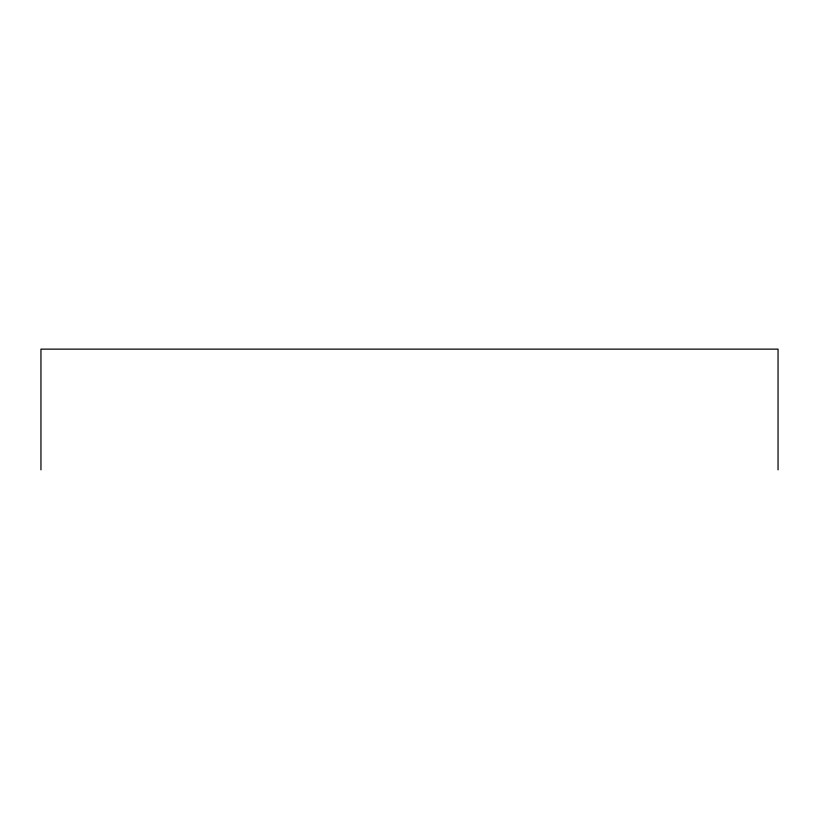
<?xml version="1.0" encoding="UTF-8"?>
<svg xmlns="http://www.w3.org/2000/svg" width="819" height="819" viewBox="0 0 819 819"><rect width="100%" height="100%" fill="white"/><g stroke="black" fill="none" stroke-linecap="round" stroke-linejoin="round"><path stroke-width="1.23" d="M778.05 469.86L778.05 349.14L40.95 349.14L40.95 469.86"/></g></svg>
